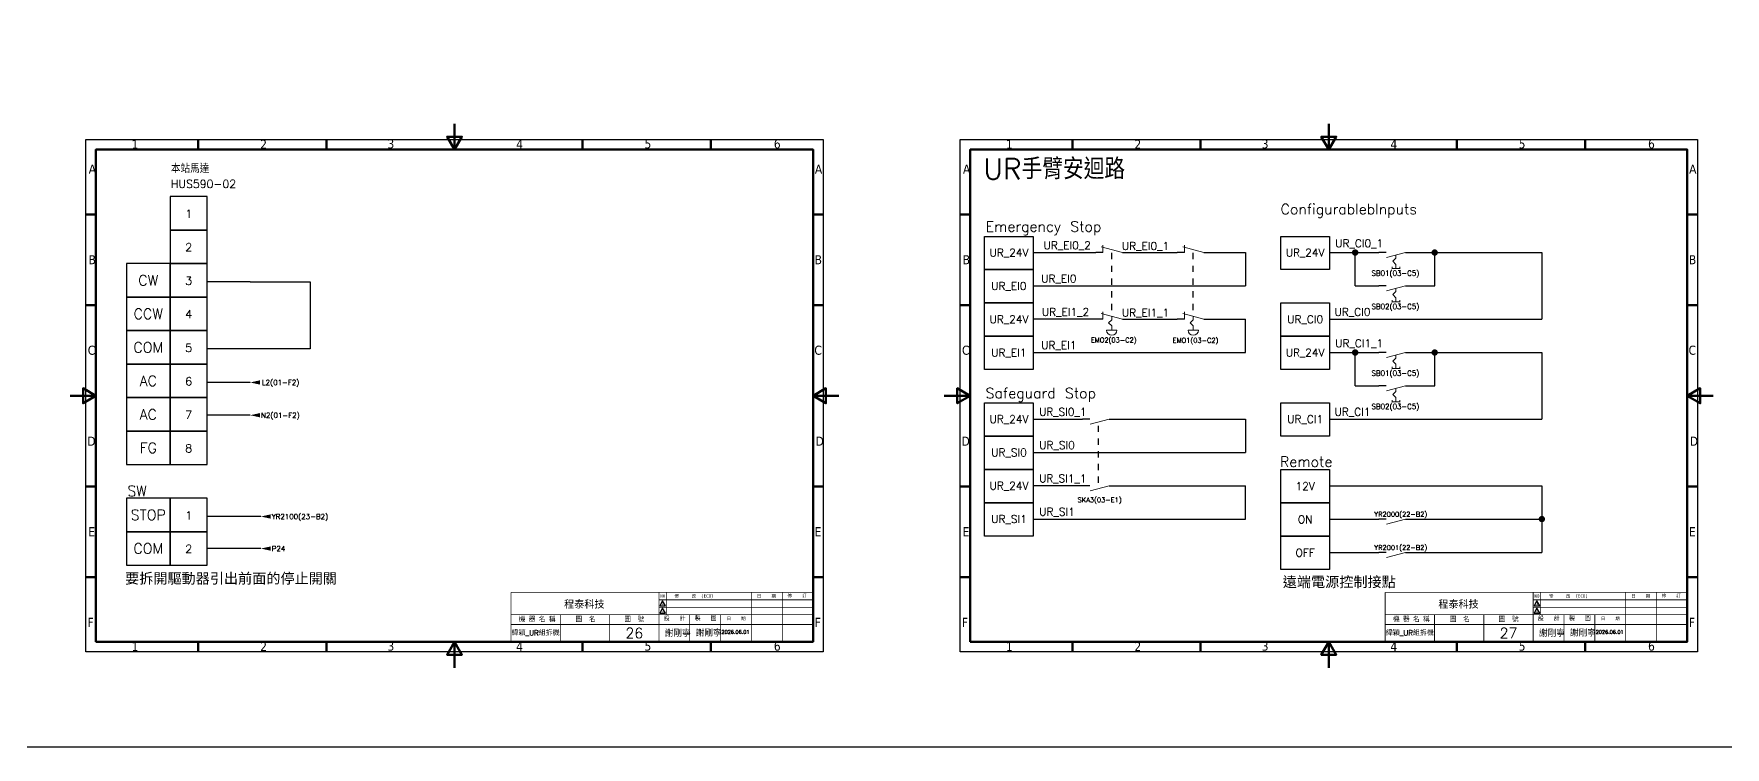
# Model space of a CAD drawing. Header units: millimetres. Extents: x -782 to 3702, y -797 to 1013.
# Drawn here: x 1732 to 2385, y 10 to 285 of the extents above; entities that cross this region are included whole.
import ezdxf

# ---------------------------------------------------------------- set-up
doc = ezdxf.new("R2010")
doc.units = ezdxf.units.MM
for name, color, linetype in [('5', 7, 'Continuous'), ('MAIN', 7, 'Continuous'), ('TEXT', 7, 'Continuous')]:
    doc.layers.add(name, color=color, linetype=linetype)
doc.layers.add('圖框 (ISO)', color=7, linetype='Continuous', lineweight=70)
doc.styles.add('CHINESE', font='complex.shx', dxfattribs={"bigfont": 'chineset.shx'})
doc.styles.add('RUBONM', font='COMPLEX.shx', dxfattribs={"bigfont": 'chineset.shx'})
doc.styles.get("Standard").update_dxf_attribs({"font": 'txt.shx', "height": 2, "bigfont": 'chineset.shx'})
doc.styles.add('STYLE1', font='', dxfattribs={"height": 30})
doc.styles.add('註記文字 (ISO)', font='tahoma.ttf')
doc.styles.get('STYLE1').set_extended_font_data('MingLiU')

# ---------------------------------------------------------------- blocks, each defined once
blk = doc.blocks.new('A$C0CEA0B25')
for p, q in [((6.1, 203.9), (290.9, 203.9)), ((6.1, 6.1), (6.1, 203.9)), ((290.9, 203.9), (290.9, 6.1)), ((290.9, 6.1), (6.1, 6.1))]:
    blk.add_line(p, q)
at = {"const_width": 0.286}
for points in [[(170.31, 29.05), (287, 29.05)], [(170.31, 29.05), (170.31, 10)], [(227.47, 29.05), (227.47, 10)], [(227.47, 26.19), (287, 26.19)], [(230.32, 29.05), (230.32, 20.48)], [(263.19, 29.05), (263.19, 10)], [(275.09, 29.05), (275.09, 10)], [(170.31, 20.48), (287, 20.48)], [(189.36, 20.48), (189.36, 10)], [(208.41, 20.48), (208.41, 10)], [(227.47, 23.34), (287, 23.34)], [(239.37, 20.48), (239.37, 10)], [(251.28, 20.48), (251.28, 10)], [(170.31, 16.67), (287, 16.67)], [(170.31, 10), (287, 10)]]:
    blk.add_lwpolyline(points, dxfattribs=at)
at = {"layer": '5'}
for points in [[(229.98, 23.91), (228.9, 25.79), (227.81, 23.91)], [(229.98, 21.05), (228.9, 22.93), (227.81, 21.05)]]:
    blk.add_lwpolyline(points, close=True, dxfattribs=at)
at = {"layer": '圖框 (ISO)'}
for p, q in [((49.5, 200), (49.5, 203.9)), ((99, 200), (99, 203.9)), ((198, 200), (198, 203.9)), ((247.5, 200), (247.5, 203.9)), ((10, 175), (6.1, 175)), ((287, 175), (290.9, 175)), ((10, 140), (6.1, 140)), ((287, 140), (290.9, 140)), ((10, 70), (6.1, 70)), ((287, 70), (290.9, 70)), ((10, 35), (6.1, 35)), ((287, 35), (290.9, 35)), ((49.5, 10), (49.5, 6.1)), ((49.5, 6.1), (49.5, 10)), ((99, 10), (99, 6.1)), ((198, 10), (198, 6.1)), ((247.5, 10), (247.5, 6.1))]:
    blk.add_line(p, q, dxfattribs=at)
at = {"layer": '圖框 (ISO)', "flags": 128}
for points in [[(148.5, 210), (148.5, 200), (145.61, 205), (151.39, 205), (148.5, 200)], [(10, 10), (10, 200), (287, 200), (287, 10), (10, 10)], [(0, 105), (10, 105), (5, 107.89), (5, 102.11), (10, 105)], [(297, 105), (287, 105), (292, 107.89), (292, 102.11), (287, 105)], [(148.5, 0), (148.5, 10), (145.61, 5), (151.39, 5), (148.5, 10)]]:
    blk.add_lwpolyline(points, dxfattribs=at)
at = {"layer": '5'}
for s, height, style, p in [('NO', 1.238, 'STYLE1', (227.98, 27.05)), ('修     改  (ECO)', 1.2383, 'STYLE1', (233.51, 27.05)), ('日    期', 1.238, 'STYLE1', (265.33, 27.05)), ('修    訂', 1.238, 'STYLE1', (277.17, 27.21)), ('機 器 名 稱', 1.905, 'RUBONM', (173.3, 17.71)), ('圖  名', 1.905, 'RUBONM', (195.24, 17.71)), ('圖  號', 1.905, 'RUBONM', (214.09, 17.71)), ('2', 1.14, 'STYLE1', (228.5, 21.31)), ('1', 1.14, 'STYLE1', (228.5, 24.17)), ('設   計', 1.705, 'RUBONM', (229.32, 18.12)), ('製   圖', 1.705, 'RUBONM', (241.32, 18.12)), ('日    期', 1.238, 'STYLE1', (253.59, 18.36))]:
    blk.add_text(s, height=height, dxfattribs=dict(at, style=style)).set_placement(p)
at = {"layer": 'TEXT', "style": 'STYLE1'}
blk.add_text('程泰科技', height=2.858, dxfattribs=at).set_placement((190.84, 23.14))
at = {"layer": '圖框 (ISO)', "char_height": 3.5, "attachment_point": 7, "style": '註記文字 (ISO)'}
for s, insert in [('1', (23.78, 200.33)), ('2', (73.44, 200.33)), ('3', (122.6, 200.4)), ('4', (172.33, 200.33)), ('5', (221.88, 200.4)), ('6', (271.85, 200.4)), ('A', (7.21, 190.75)), ('A', (287.71, 190.75)), ('B', (7.11, 155.75)), ('B', (287.62, 155.75)), ('C', (6.83, 120.75)), ('C', (287.5, 120.75)), ('D', (6.67, 85.69)), ('D', (287.97, 85.69)), ('E', (7.04, 50.75)), ('E', (287.62, 50.75)), ('F', (6.77, 15.75)), ('F', (287.64, 15.75)), ('1', (23.78, 6.43)), ('2', (73.44, 6.43)), ('3', (122.6, 6.5)), ('4', (172.33, 6.43)), ('5', (221.88, 6.5)), ('6', (271.85, 6.5))]:
    blk.add_mtext(s, dxfattribs=dict(at, insert=insert))
blk = doc.blocks.new('圖框1')
blk.add_blockref('A$C0CEA0B25', (0, 0))
at = {"color": 7, "ltscale": 2, "insert": (179.84, 13.33), "char_height": 2, "attachment_point": 5}
blk.add_mtext_dynamic_manual_height_columns('緯穎_UR組拆機', width=19.0512, gutter_width=10, heights=[0], dxfattribs=at)
at = {"ltscale": 2, "attachment_point": 1}
for s, insert, char_height in [('謝剛寧', (229.64, 14.49), 2.5), ('謝剛寧', (241.61, 14.58), 2.5), ('2026.06.01', (251.63, 14.49), 1.4)]:
    blk.add_mtext(s, dxfattribs=dict(at, insert=insert, char_height=char_height))
blk = doc.blocks.new('A$C5466581D')
at = {"color": 0, "linetype": 'ByBlock'}
for p, q in [((2.81, 0), (0, 0)), ((10.31, 0), (12.5, 0))]:
    blk.add_line(p, q, dxfattribs=at)
at = {"color": 0, "linetype": 'ByBlock', "lineweight": 13}
for p, q in [((10.31, 0), (2.12, 2.21)), ((2.81, 0), (2.81, 2.89)), ((6.18, 0.96), (6.19, -0.19)), ((4.19, -4.19), (8.19, -4.19)), ((6.19, -0.19), (4.97, -1.39)), ((4.97, -1.39), (6.18, -2.6)), ((6.18, -2.6), (6.19, -4.19))]:
    blk.add_line(p, q, dxfattribs=at)
blk.add_arc((6.19, -4.19), 2, 180, 0, dxfattribs=at)
blk = doc.blocks.new('A$C77B46453')
at = {"color": 0, "linetype": 'ByBlock'}
for p, q in [((2.81, 0), (0, 0)), ((10.31, 0), (12.5, 0))]:
    blk.add_line(p, q, dxfattribs=at)
at = {"color": 0, "linetype": 'ByBlock', "lineweight": 13}
for p, q in [((10.31, 0), (2.12, 2.21)), ((2.81, 0), (2.81, 2.89))]:
    blk.add_line(p, q, dxfattribs=at)
blk = doc.blocks.new('A$C70A2507C')
at = {"color": 0, "linetype": 'ByBlock'}
for p, q in [((2.81, 0), (0, 0)), ((10.31, 0), (12.5, 0))]:
    blk.add_line(p, q, dxfattribs=at)
at = {"color": 0, "linetype": 'ByBlock', "lineweight": 13}
for p, q in [((10.31, 0), (2.97, -1.98)), ((6.65, -2.15), (5.43, -3.35)), ((5.43, -3.35), (6.64, -4.56)), ((6.64, -0.99), (6.65, -2.15)), ((6.64, -4.56), (6.65, -6.15))]:
    blk.add_line(p, q, dxfattribs=at)
at = {"color": 0, "linetype": 'ByBlock', "lineweight": 13, "const_width": 0.35}
blk.add_lwpolyline([(8.15, -5.45), (8.15, -6.15), (5.15, -6.15), (5.15, -5.45)], dxfattribs=at)
blk = doc.blocks.new('A$C2EAA752C')
at = {"color": 0, "linetype": 'ByBlock'}
for p, q in [((2.81, 0), (0, 0)), ((10.31, 0), (12.5, 0))]:
    blk.add_line(p, q, dxfattribs=at)
at = {"color": 0, "linetype": 'ByBlock', "lineweight": 13}
blk.add_line((10.31, 0), (2.97, -1.98), dxfattribs=at)
blk = doc.blocks.new('箭號')
at = {"layer": 'MAIN'}
blk.add_lwpolyline([(0, 0, 2, 0, 0), (0, -4.55, 0, 0, 0)], format="xyseb", dxfattribs=at)

msp = doc.modelspace()

# ---------------------------------------------------------------- linework, layer by layer
at = {"color": 7, "ltscale": 2}
for p, q in [((2117.63, 200.89), (2141.74, 200.89)), ((2147.9, 198.31), (2147.9, 200.73)), ((2154.24, 200.89), (2173.24, 200.89)), ((2179.41, 198.31), (2179.41, 200.73)), ((2185.74, 200.89), (2199.64, 200.89)), ((2199.64, 200.89), (2199.64, 188.02)), ((2232.06, 200.89), (2251.07, 200.89)), ((2241.96, 188.02), (2241.96, 200.89)), ((2263.57, 200.89), (2282.57, 200.89)), ((2272.68, 188.02), (2272.68, 200.89)), ((2282.57, 200.89), (2314.08, 200.89)), ((2314.08, 200.89), (2314.08, 175.16)), ((1815.15, 189.55), (1838.29, 189.55)), ((1838.29, 189.55), (1838.29, 163.67)), ((2147.91, 193.39), (2147.91, 195.81)), ((2147.91, 188.47), (2147.91, 190.89)), ((2179.42, 193.39), (2179.42, 195.81)), ((2179.42, 188.47), (2179.42, 190.89)), ((2117.63, 188.02), (2199.64, 188.02)), ((2147.9, 183.55), (2147.9, 185.97)), ((2179.41, 183.55), (2179.41, 185.97)), ((2241.96, 188.02), (2251.07, 188.02)), ((2263.57, 188.02), (2272.68, 188.02)), ((2147.91, 178.63), (2147.91, 181.05)), ((2179.42, 178.63), (2179.42, 181.05)), ((2141.74, 175.16), (2117.63, 175.16)), ((2154.24, 175.16), (2173.24, 175.16)), ((2185.74, 175.16), (2199.64, 175.16)), ((2199.64, 162.3), (2199.64, 175.16)), ((2232.06, 175.16), (2314.08, 175.16)), ((1838.29, 163.67), (1815.15, 163.67)), ((2117.63, 162.3), (2199.64, 162.3)), ((2232.06, 162.3), (2251.07, 162.3)), ((2241.96, 149.44), (2241.96, 162.3)), ((2263.57, 162.3), (2282.57, 162.3)), ((2272.68, 149.44), (2272.68, 162.3)), ((2282.57, 162.3), (2314.08, 162.3)), ((2314.08, 162.3), (2314.08, 136.58)), ((2241.96, 149.44), (2251.07, 149.44)), ((2263.57, 149.44), (2272.68, 149.44)), ((2117.63, 136.58), (2136.63, 136.58)), ((2142.81, 131.62), (2142.81, 134.04)), ((2149.13, 136.58), (2168.14, 136.58)), ((2168.14, 136.58), (2199.64, 136.58)), ((2199.64, 136.58), (2199.64, 123.72)), ((2232.06, 136.58), (2314.08, 136.58)), ((2142.8, 121.78), (2142.8, 124.2)), ((2142.81, 126.7), (2142.81, 129.12)), ((2117.63, 123.72), (2199.64, 123.72)), ((2142.81, 116.86), (2142.81, 119.28)), ((2142.81, 111.93), (2142.81, 114.36)), ((2136.63, 110.86), (2117.63, 110.86)), ((2149.13, 110.86), (2168.14, 110.86)), ((2168.14, 110.86), (2199.64, 110.86)), ((2199.64, 98), (2199.64, 110.86)), ((2232.06, 110.86), (2251.07, 110.86)), ((2251.07, 110.86), (2282.57, 110.86)), ((2282.57, 110.86), (2314.08, 110.86)), ((2314.08, 110.86), (2314.08, 85.14)), ((1819.28, 98.97), (1798.55, 98.97)), ((2117.63, 98), (2199.64, 98)), ((2232.06, 98), (2251.07, 98)), ((2263.57, 98), (2314.08, 98)), ((2232.06, 85.14), (2251.07, 85.14)), ((2263.57, 85.14), (2314.08, 85.14))]:
    msp.add_line(p, q, dxfattribs=at)
for p, q in [((1815.15, 189.55), (1798.55, 189.55)), ((1815.15, 163.67), (1798.55, 163.67)), ((1815.15, 150.73), (1798.55, 150.73)), ((1815.15, 138.08), (1798.55, 138.08)), ((1819.28, 86.6), (1798.55, 86.6))]:
    msp.add_line(p, q)
at = {"ltscale": 2}
msp.add_lwpolyline([(32.39, 781.23), (3435.22, 781.23), (3435.22, 9.94), (32.39, 9.94)], close=True, dxfattribs=at)
for points in [[(1784.19, 209.57), (1798.55, 209.57), (1798.55, 222.51), (1784.19, 222.51)], [(1784.19, 196.63), (1798.55, 196.63), (1798.55, 209.57), (1784.19, 209.57)], [(2098.78, 207.14), (2117.63, 207.14), (2117.63, 194.28), (2098.78, 194.28)], [(2213.22, 207.14), (2232.06, 207.14), (2232.06, 194.28), (2213.22, 194.28)], [(1784.19, 183.69), (1798.55, 183.69), (1798.55, 196.63), (1784.19, 196.63)], [(2098.78, 194.28), (2117.63, 194.28), (2117.63, 181.42), (2098.78, 181.42)], [(1784.19, 170.75), (1798.55, 170.75), (1798.55, 183.69), (1784.19, 183.69)], [(2098.78, 181.42), (2117.63, 181.42), (2117.63, 168.56), (2098.78, 168.56)], [(2213.22, 181.42), (2232.06, 181.42), (2232.06, 168.56), (2213.22, 168.56)], [(1784.19, 157.82), (1798.55, 157.82), (1798.55, 170.75), (1784.19, 170.75)], [(2098.78, 168.56), (2117.63, 168.56), (2117.63, 155.7), (2098.78, 155.7)], [(2213.22, 168.56), (2232.06, 168.56), (2232.06, 155.7), (2213.22, 155.7)], [(1784.19, 144.88), (1798.55, 144.88), (1798.55, 157.82), (1784.19, 157.82)], [(1784.19, 131.94), (1798.55, 131.94), (1798.55, 144.88), (1784.19, 144.88)], [(2098.78, 142.84), (2117.63, 142.84), (2117.63, 129.98), (2098.78, 129.98)], [(2213.22, 142.84), (2232.06, 142.84), (2232.06, 129.98), (2213.22, 129.98)], [(1784.19, 119), (1798.55, 119), (1798.55, 131.94), (1784.19, 131.94)], [(2098.78, 129.98), (2117.63, 129.98), (2117.63, 117.12), (2098.78, 117.12)], [(2098.78, 117.12), (2117.63, 117.12), (2117.63, 104.26), (2098.78, 104.26)], [(2213.22, 117.12), (2232.06, 117.12), (2232.06, 104.26), (2213.22, 104.26)], [(1784.19, 93.12), (1798.55, 93.12), (1798.55, 106.06), (1784.19, 106.06)], [(2098.78, 104.26), (2117.63, 104.26), (2117.63, 91.4), (2098.78, 91.4)], [(2213.22, 104.26), (2232.06, 104.26), (2232.06, 91.4), (2213.22, 91.4)], [(1784.19, 80.18), (1798.55, 80.18), (1798.55, 93.12), (1784.19, 93.12)], [(2213.22, 91.4), (2232.06, 91.4), (2232.06, 78.54), (2213.22, 78.54)]]:
    msp.add_lwpolyline(points, close=True)
at = {"color": 7, "ltscale": 2}
for points in [[(1784.19, 196.63), (1767.34, 196.63), (1767.34, 183.69), (1784.19, 183.69)], [(1784.19, 183.69), (1767.34, 183.69), (1767.34, 170.75), (1784.19, 170.75)], [(1784.19, 170.75), (1767.34, 170.75), (1767.34, 157.82), (1784.19, 157.82)], [(1784.19, 157.82), (1767.34, 157.82), (1767.34, 144.88), (1784.19, 144.88)], [(1784.19, 144.88), (1767.34, 144.88), (1767.34, 131.94), (1784.19, 131.94)], [(1784.19, 131.94), (1767.34, 131.94), (1767.34, 119), (1784.19, 119)], [(1784.19, 106.06), (1767.34, 106.06), (1767.34, 93.12), (1784.19, 93.12)], [(1784.19, 93.12), (1767.34, 93.12), (1767.34, 80.18), (1784.19, 80.18)]]:
    msp.add_lwpolyline(points, close=True, dxfattribs=at)
at = {"const_width": 1.23}
for points in [[(2241.34, 200.89, 1), (2242.57, 200.89, 1)], [(2272.06, 200.89, 1), (2273.29, 200.89, 1)], [(2241.34, 162.3, 1), (2242.57, 162.3, 1)], [(2272.06, 162.3, 1), (2273.29, 162.3, 1)], [(2313.46, 98, 1), (2314.69, 98, 1)]]:
    msp.add_lwpolyline(points, format="xyb", close=True, dxfattribs=at)

# ---------------------------------------------------------------- block references
at = {"color": 7, "ltscale": 2}
for p in [(1745.55, 40.62), (2083.25, 40.62)]:
    msp.add_blockref('圖框1', p, dxfattribs=at)
for name, p in [('A$C77B46453', (2141.74, 200.89)), ('A$C77B46453', (2173.24, 200.89)), ('A$C70A2507C', (2251.07, 200.89)), ('A$C70A2507C', (2251.07, 188.02)), ('A$C5466581D', (2141.74, 175.16)), ('A$C5466581D', (2173.24, 175.16)), ('A$C70A2507C', (2251.07, 162.3)), ('A$C70A2507C', (2251.07, 149.44)), ('A$C2EAA752C', (2136.63, 136.58)), ('A$C2EAA752C', (2136.63, 110.86)), ('A$C2EAA752C', (2251.07, 98)), ('A$C2EAA752C', (2251.07, 85.14))]:
    msp.add_blockref(name, p)
at = {"layer": 'MAIN', "xscale": 0.8241600000001199, "yscale": 0.8241599999964819, "zscale": 0.8241600000001199, "rotation": 270}
for p in [(1818.9, 150.73), (1818.9, 138.08), (1823.03, 98.97), (1823.03, 86.6)]:
    msp.add_blockref('箭號', p, dxfattribs=at)

# ---------------------------------------------------------------- texts
for s, height, p in [('本站馬達', 3.091, (1784.51, 231.65)), ('HUS590-02', 3.091, (1784.51, 225.83)), ('1', 3.09, (1790.05, 214.31)), ('2', 3.09, (1790.05, 201.37)), ('3', 3.09, (1790.05, 188.44)), ('4', 3.09, (1790.05, 175.5)), ('5', 3.09, (1790.05, 162.56)), ('6', 3.09, (1790.05, 149.62)), ('L2(01-F2)', 2, (1819.64, 149.74)), ('7', 3.09, (1790.05, 136.68)), ('N2(01-F2)', 2, (1819.33, 137.05)), ('8', 3.09, (1790.05, 123.74)), ('1', 3.09, (1790.05, 97.86)), ('YR2100(23-B2)  ', 2, (1823.46, 97.94)), ('2', 3.09, (1790.05, 84.92)), ('P24', 2, (1823.46, 85.57))]:
    msp.add_text(s, height=height).set_placement(p)
at = {"style": 'CHINESE'}
for s, p in [('EMO2(03-C2)', (2139.86, 166.15)), ('EMO1(03-C2)', (2171.46, 166.04)), ('SKA3(03-E1)', (2134.75, 104.46)), ('YR2000(22-B2)', (2249.4, 98.92)), ('YR2001(22-B2)', (2249.4, 86.06))]:
    msp.add_text(s, height=1.875, dxfattribs=at).set_placement(p)
at = {"color": 7, "ltscale": 2}
for s, width, insert, char_height, attachment_point in [('UR手臂安迴路', 72.0378, (2098.34, 237.2), 8, 1), ('{\\C256;ConfigurablebInputs}', 57.321, (2213.17, 219.65), 4, 1), ('{\\C256;Emergency Stop}', 57.321, (2099.21, 212.92), 4, 1), ('UR_EI0_2', 18.8465, (2130.69, 203.55), 3, 5), ('UR_EI0_1', 18.8465, (2161.02, 203.26), 3, 5), ('UR_CI0_1', 18.8465, (2243.53, 204.28), 3, 5), ('UR_24V', 18.8465, (2108.2, 200.71), 3, 5), ('UR_24V', 18.8465, (2222.64, 200.71), 3, 5), ('UR_EI0', 18.8465, (2108.2, 187.85), 3, 5), ('UR_EI0', 18.8465, (2127.49, 190.69), 3, 5), ('UR_24V', 18.8465, (2108.2, 174.99), 3, 5), ('UR_EI1_2', 18.8465, (2130.05, 177.83), 3, 5), ('UR_EI1_1', 18.8465, (2161.02, 177.54), 3, 5), ('UR_CI0', 18.8465, (2222.64, 174.99), 3, 5), ('UR_CI0', 18.8465, (2240.96, 177.83), 3, 5), ('UR_EI1', 18.8465, (2108.2, 162.13), 3, 5), ('UR_EI1', 18.8465, (2127.49, 164.97), 3, 5), ('UR_24V', 18.8465, (2222.64, 162.13), 3, 5), ('UR_CI1_1', 18.8465, (2243.53, 165.7), 3, 5), ('{\\C256;Safeguard Stop}', 57.321, (2099.21, 148.62), 4, 1), ('UR_24V', 18.8465, (2108.2, 136.41), 3, 5), ('UR_SI0_1', 18.8465, (2129.03, 139.24), 3, 5), ('UR_CI1', 18.8465, (2222.64, 136.41), 3, 5), ('UR_CI1', 18.8465, (2240.96, 139.24), 3, 5), ('UR_SI0', 18.8465, (2108.2, 123.55), 3, 5), ('UR_SI0', 18.8465, (2126.76, 126.38), 3, 5), ('{\\C256;Remote}', 16.1966, (2212.92, 122.13), 4, 1), ('UR_24V', 18.8465, (2108.2, 110.69), 3, 5), ('UR_SI1_1', 18.8465, (2129.03, 113.52), 3, 5), ('12V', 18.8465, (2222.64, 110.69), 3, 5), ('UR_SI1', 18.8465, (2108.2, 97.83), 3, 5), ('UR_SI1', 18.8465, (2126.76, 100.66), 3, 5), ('ON', 18.8465, (2222.64, 97.83), 3, 5), ('OFF', 18.8465, (2222.64, 84.97), 3, 5), ('{\\fMingLiU|b0|i0|c136|p49;要拆開驅動器引出前面的停止開關}', 104.5284, (1766.8, 77.1), 4, 1), ('{\\fPMingLiU|b0|i0|c136|p18;遠端電源控制接點}', 53.8883, (2214, 75.74), 4, 1)]:
    msp.add_mtext_dynamic_manual_height_columns(s, width=width, gutter_width=10, heights=[0], dxfattribs=dict(at, insert=insert, char_height=char_height, attachment_point=attachment_point))
at = {"color": 7, "ltscale": 2, "char_height": 4}
for s, insert, width, attachment_point in [('CW', (1775.77, 190.16), 16.8458, 5), ('CCW', (1775.77, 177.22), 16.8458, 5), ('COM', (1775.77, 164.28), 16.8458, 5), ('AC', (1775.77, 151.35), 16.8458, 5), ('AC', (1775.77, 138.41), 16.8458, 5), ('FG', (1775.77, 125.47), 16.8458, 5), ('SW', (1767.68, 110.82), 17.803, 1), ('STOP', (1775.77, 99.59), 16.8458, 5), ('COM', (1775.77, 86.65), 16.8458, 5), ('26', (1963.49, 53.96), 19.0512, 5), ('27', (2301.19, 53.96), 19.0512, 5)]:
    msp.add_mtext(s, dxfattribs=dict(at, insert=insert, width=width, attachment_point=attachment_point))
at = {"char_height": 2, "width": 7.1922, "attachment_point": 1}
for s, insert in [('SB01(03-C5)', (2248.26, 193.89)), ('SB02(03-C5)', (2248.26, 181.03)), ('SB01(03-C5)', (2248.26, 155.3)), ('SB02(03-C5)', (2248.26, 142.44))]:
    msp.add_mtext(s, dxfattribs=dict(at, insert=insert))

doc.saveas('drawing.dxf')
